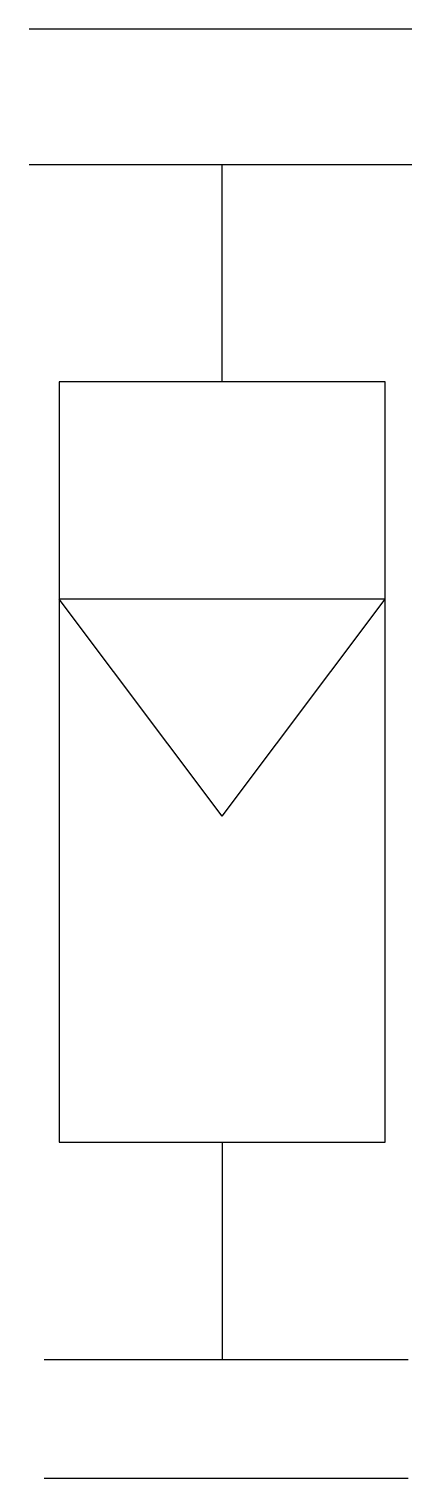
# Model space of a CAD drawing. Header units: metres. Extents: x -18 to 17, y 0 to 133.
import ezdxf

# ---------------------------------------------------------------- set-up
doc = ezdxf.new("R2010")
doc.units = ezdxf.units.M

# ---------------------------------------------------------------- blocks, each defined once
blk = doc.blocks.new('转子流量计')
for points in [[(-18.14, 133.38), (17.09, 133.38)], [(-18.14, 120.91), (17.09, 120.91)], [(-0.38, 100.91), (-0.38, 120.91)], [(-15.38, 100.91), (-15.38, 30.91), (14.62, 30.91), (14.62, 100.91), (-15.38, 100.91)], [(-0.38, 60.91), (-15.38, 80.91)], [(14.62, 80.91), (-15.38, 80.91)], [(-0.38, 60.91), (14.62, 80.91)], [(-0.38, 30.91), (-0.38, 10.91)], [(-16.75, 10.91), (16.75, 10.91)], [(-16.75, 0), (16.75, 0)]]:
    blk.add_lwpolyline(points)

msp = doc.modelspace()

# ---------------------------------------------------------------- block references
msp.add_blockref('转子流量计', (0, 0))

doc.saveas('drawing.dxf')
